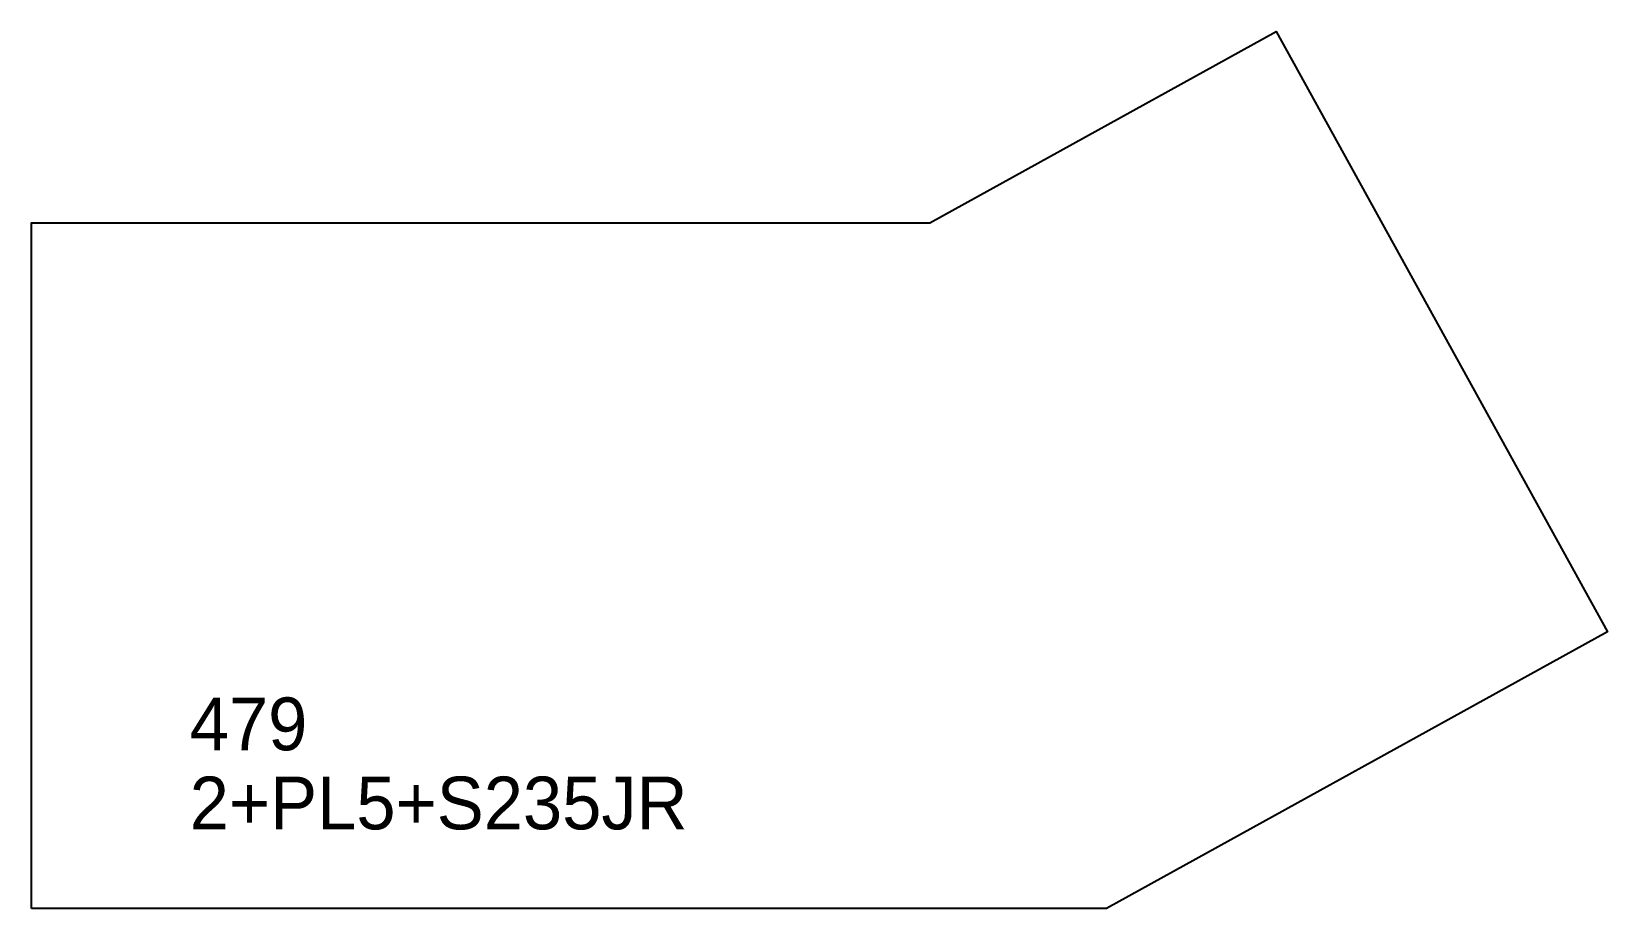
# Model space of a CAD drawing. Extents: x 0 to 299, y 0 to 166.
import ezdxf

# ---------------------------------------------------------------- set-up
doc = ezdxf.new("R2010")
doc.units = 0
for name, color, linetype in [('CUT', 7, 'CONTINUOUS'), ('SCRIBE', 3, 'CONTINUOUS'), ('TEXT', 7, 'CONTINUOUS')]:
    doc.layers.add(name, color=color, linetype=linetype)

msp = doc.modelspace()

# ---------------------------------------------------------------- linework, layer by layer
at = {"layer": 'CUT', "color": 7, "linetype": 'CONTINUOUS'}
msp.add_lwpolyline([(0, 0), (0.01, 130), (170.37, 130), (236.08, 166.27), (298.89, 52.45), (203.86, 0)], close=True, dxfattribs=at)

# ---------------------------------------------------------------- texts
at = {"layer": 'SCRIBE', "color": 3}
msp.add_text('479', height=10, dxfattribs=at).set_placement((30, 30))
at = {"layer": 'TEXT', "color": 7}
msp.add_text('2+PL5+S235JR', height=10, dxfattribs=at).set_placement((30, 15))

doc.saveas('drawing.dxf')
